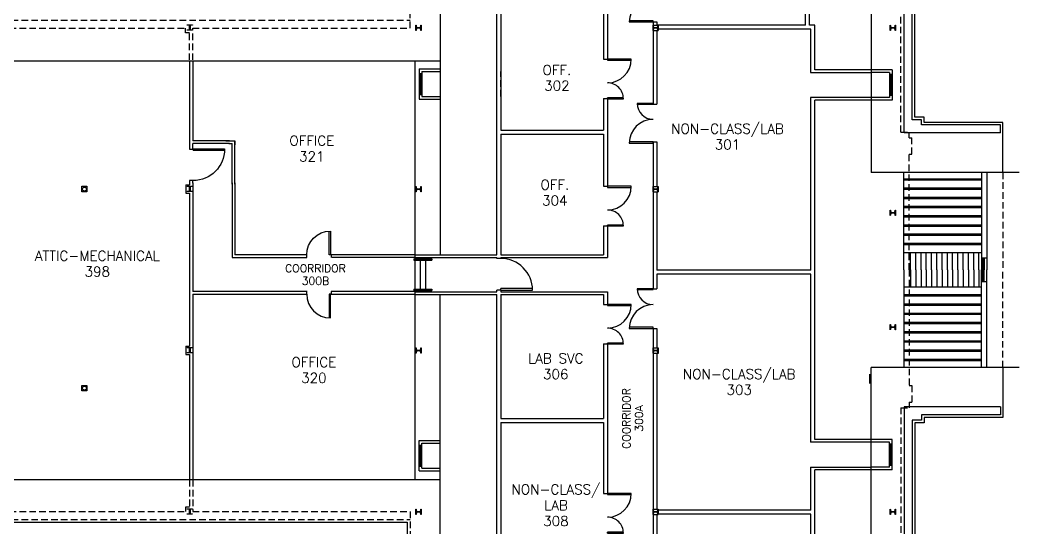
# Model space of a CAD drawing. Extents: x 481 to 2814, y 75 to 2641.
# Drawn here: x 1297 to 2814, y 966 to 1737 of the extents above; entities that cross this region are included whole.
import ezdxf
from ezdxf.enums import TextEntityAlignment as Align

# ---------------------------------------------------------------- set-up
doc = ezdxf.new("R2010")
doc.units = 0
doc.header["$LTSCALE"] = 40
doc.header["$MEASUREMENT"] = 0
doc.linetypes.add('HIDDEN', pattern=[0.375, 0.25, -0.125])
doc.layers.get('0').update_dxf_attribs({"linetype": 'CONTINUOUS'})
for name, color, linetype in [('A-AREA-IDEN', 3, 'CONTINUOUS'), ('A-DOOR', 7, 'CONTINUOUS'), ('A-FLOR-STRS', 7, 'CONTINUOUS'), ('A-GLAZ', 2, 'CONTINUOUS'), ('A-ROOF', 4, 'CONTINUOUS'), ('A-STRS-RAIL', 7, 'CONTINUOUS'), ('A-WALL', 2, 'CONTINUOUS'), ('S-COLS', 3, 'CONTINUOUS')]:
    doc.layers.add(name, color=color, linetype=linetype)
doc.styles.add('SIMPLEX', font='simplex', dxfattribs={"height": 23})

# ---------------------------------------------------------------- blocks, each defined once
blk = doc.blocks.new('AD03A', base_point=(6.133, 5.024))
for p, q in [((6.133, 6.024), (6.133, 5.024)), ((6.182, 5.024), (6.182, 6.022)), ((6.133, 5.024), (6.182, 5.024))]:
    blk.add_line(p, q)
blk.add_arc((6.133, 5.024), 1, 0, 90)
blk = doc.blocks.new('Q')
at = {"layer": 'A-STRS-RAIL', "style": 'SIMPLEX'}
for tag, p in [('ROOM', (2, 4)), ('NUMBER', (2, -15.1))]:
    blk.add_attdef(tag, text='', height=12, dxfattribs=at).set_placement(p, align=Align.CENTER)
blk = doc.blocks.new('AD05A', base_point=(203.035, 424.492))
for p, q in [((203.035, 424.492), (203.084, 424.492)), ((203.035, 424.492), (203.035, 423.492)), ((203.084, 423.493), (203.084, 424.492))]:
    blk.add_line(p, q)
blk.add_arc((203.035, 424.492), 1, 270, 0)
blk = doc.blocks.new('5DOOR')
at = {"layer": 'A-DOOR', "xscale": 36, "yscale": 36, "zscale": 0.01}
blk.add_blockref('AD03A', (0, 0), dxfattribs=at)
at = {"layer": 'A-DOOR', "xscale": 24, "yscale": 24, "zscale": 0.01, "rotation": 180}
blk.add_blockref('AD05A', (60.1, 0), dxfattribs=at)

msp = doc.modelspace()

# ---------------------------------------------------------------- linework, layer by layer
at = {"layer": 'A-DOOR'}
for p, q in [((1732, 1377), (1732, 1381)), ((1769, 1381), (1769, 1377))]:
    msp.add_line(p, q, dxfattribs=at)
at = {"layer": 'A-FLOR-STRS', "color": 7, "linetype": 'CONTINUOUS'}
for p, q in [((1894.7, 1375), (1894.7, 1373)), ((1894.7, 1375), (1922.1, 1375)), ((1894.7, 1373), (1922.1, 1373)), ((1904.3, 1377), (1904.3, 1324.6)), ((1912.3, 1377), (1912.3, 1324.6)), ((1922.1, 1375), (1922.1, 1373)), ((1894.7, 1328.6), (1894.7, 1326.6)), ((1894.7, 1328.6), (1922.1, 1328.6)), ((1894.7, 1326.6), (1922.1, 1326.6)), ((1922.1, 1328.6), (1922.1, 1326.6))]:
    msp.add_line(p, q, dxfattribs=at)
at = {"layer": 'A-GLAZ'}
for p, q in [((1902.7, 1656.2), (1902.7, 1624.2)), ((1904.7, 1654.2), (1904.7, 1626.2)), ((1906.7, 1656.2), (1906.7, 1624.2)), ((2617, 1654.7), (2617, 1622.7)), ((2621, 1654.7), (2621, 1622.7)), ((2619, 1652.7), (2619, 1624.7)), ((2756.9, 1376), (2756.9, 1358)), ((2758.9, 1374), (2758.9, 1358)), ((2760.9, 1376), (2760.9, 1358)), ((2764.9, 1376), (2764.9, 1358)), ((2756.9, 1340), (2756.9, 1358)), ((2758.9, 1342), (2758.9, 1358)), ((2760.9, 1340), (2760.9, 1358)), ((2764.9, 1340), (2764.9, 1358)), ((2617, 1061.2), (2617, 1093.2)), ((2621, 1061.2), (2621, 1093.2)), ((1902.7, 1059.7), (1902.7, 1091.7)), ((1904.7, 1061.7), (1904.7, 1089.7)), ((1906.7, 1059.7), (1906.7, 1091.7)), ((2619, 1063.2), (2619, 1091.2))]:
    msp.add_line(p, q, dxfattribs=at)
at = {"layer": 'A-GLAZ', "color": 2, "linetype": 'CONTINUOUS'}
for p, q in [((1902.7, 1654.2), (1906.7, 1654.2)), ((2621, 1652.7), (2617, 1652.7)), ((1902.7, 1626.2), (1906.7, 1626.2)), ((2621, 1624.7), (2617, 1624.7)), ((2760.9, 1374), (2756.9, 1374)), ((2760.9, 1342), (2756.9, 1342)), ((1902.7, 1089.7), (1906.7, 1089.7)), ((2621, 1091.2), (2617, 1091.2)), ((2621, 1063.2), (2617, 1063.2)), ((1902.7, 1061.7), (1906.7, 1061.7))]:
    msp.add_line(p, q, dxfattribs=at)
at = {"layer": 'A-ROOF', "color": 4}
for p, q in [((2756.9, 1496), (2638.9, 1496)), ((2756.9, 1494), (2638.9, 1494)), ((2756.9, 1482), (2638.9, 1482)), ((2756.9, 1480), (2638.9, 1480)), ((2756.9, 1468), (2638.9, 1468)), ((2756.9, 1466), (2638.9, 1466)), ((2756.9, 1454), (2638.9, 1454)), ((2756.9, 1452), (2638.9, 1452)), ((2756.9, 1440), (2638.9, 1440)), ((2756.9, 1438), (2638.9, 1438)), ((2756.9, 1426), (2638.9, 1426)), ((2756.9, 1424), (2638.9, 1424)), ((2756.9, 1412), (2638.9, 1412)), ((2756.9, 1410), (2638.9, 1410)), ((2756.9, 1398), (2638.9, 1398)), ((2756.9, 1396), (2638.9, 1396)), ((2756.9, 1320), (2638.9, 1320)), ((2756.9, 1318), (2638.9, 1318)), ((2756.9, 1306), (2638.9, 1306)), ((2756.9, 1304), (2638.9, 1304)), ((2756.9, 1292), (2638.9, 1292)), ((2756.9, 1290), (2638.9, 1290)), ((2756.9, 1278), (2638.9, 1278)), ((2756.9, 1276), (2638.9, 1276)), ((2756.9, 1264), (2638.9, 1264)), ((2756.9, 1262), (2638.9, 1262)), ((2756.9, 1250), (2638.9, 1250)), ((2756.9, 1248), (2638.9, 1248)), ((2756.9, 1236), (2638.9, 1236)), ((2756.9, 1234), (2638.9, 1234)), ((2756.9, 1222), (2638.9, 1222)), ((2756.9, 1220), (2638.9, 1220))]:
    msp.add_line(p, q, dxfattribs=at)
at = {"layer": 'A-ROOF', "color": 4, "linetype": 'CONTINUOUS'}
for p, q in [((2648.9, 1358), (2648.9, 1384)), ((2656.9, 1358), (2656.9, 1384)), ((2664.9, 1358), (2664.9, 1384)), ((2672.9, 1358), (2672.9, 1384)), ((2680.9, 1358), (2680.9, 1384)), ((2688.9, 1358), (2688.9, 1384)), ((2696.9, 1358), (2696.9, 1384)), ((2704.9, 1358), (2704.9, 1384)), ((2712.9, 1358), (2712.9, 1384)), ((2720.9, 1358), (2720.9, 1384)), ((2728.9, 1358), (2728.9, 1384)), ((2736.9, 1358), (2736.9, 1384)), ((2744.9, 1358), (2744.9, 1384)), ((2752.9, 1358), (2752.9, 1384)), ((2648.9, 1358), (2648.9, 1332)), ((2656.9, 1358), (2656.9, 1332)), ((2664.9, 1358), (2664.9, 1332)), ((2672.9, 1358), (2672.9, 1332)), ((2680.9, 1358), (2680.9, 1332)), ((2688.9, 1358), (2688.9, 1332)), ((2696.9, 1358), (2696.9, 1332)), ((2704.9, 1358), (2704.9, 1332)), ((2712.9, 1358), (2712.9, 1332)), ((2720.9, 1358), (2720.9, 1332)), ((2728.9, 1358), (2728.9, 1332)), ((2736.9, 1358), (2736.9, 1332)), ((2744.9, 1358), (2744.9, 1332)), ((2752.9, 1358), (2752.9, 1332))]:
    msp.add_line(p, q, dxfattribs=at)
at = {"layer": 'A-WALL'}
for p, q in [((1934.5, 2264.2), (1934.5, 1381)), ((2589.3, 2264.2), (2589.3, 1506)), ((2639.4, 1566), (2639.4, 2204.2)), ((2651.4, 1586), (2651.4, 2182.2)), ((2655.4, 1590), (2655.4, 2178.2)), ((2495.4, 1729.5), (2495.4, 2020.1)), ((2489.4, 1729.5), (2489.4, 2014.1)), ((2020.9, 1381), (2020.9, 1886.2)), ((2026.9, 1763.5), (2026.9, 1570)), ((2182.9, 1763.5), (2182.9, 1678)), ((2188.9, 1769.5), (2188.9, 1678)), ((2257.9, 1734.5), (2257.9, 1609.5)), ((2257.9, 1734.5), (2263.9, 1734.5)), ((2263.9, 1734.5), (2263.9, 1729.5)), ((2489.4, 1729.5), (2263.9, 1729.5)), ((2503.4, 1729.5), (2495.4, 1729.5)), ((2503.4, 1661.7), (2503.4, 1729.5)), ((2263.9, 1721.5), (2263.9, 1609.5)), ((2497.4, 1723.5), (2265.9, 1723.5)), ((2497.4, 1657.7), (2497.4, 1723.5)), ((1253.3, 1675.4), (1934.5, 1675.4)), ((1554, 1675.5), (1554, 1552)), ((1559, 1675.5), (1559, 1554)), ((1902.7, 1663.2), (1902.7, 1656.2)), ((1906.7, 1659.2), (1906.7, 1656.2)), ((2617, 1657.7), (2617, 1654.7)), ((2621, 1661.7), (2621, 1654.7)), ((1902.7, 1624.2), (1902.7, 1617.2)), ((1906.7, 1624.2), (1906.7, 1621.2)), ((2182.9, 1618), (2182.9, 1570)), ((2188.9, 1618), (2188.9, 1485)), ((2257.9, 1609.5), (2263.9, 1609.5)), ((2497.4, 1357.5), (2497.4, 1619.7)), ((2503.4, 1100.2), (2503.4, 1615.7)), ((2617, 1622.7), (2617, 1619.7)), ((2621, 1622.7), (2621, 1615.7)), ((2665.4, 1578), (2665.4, 1586)), ((2669.4, 1582), (2669.4, 1590)), ((2026.9, 1564), (2026.9, 1381)), ((2182.9, 1564), (2182.9, 1485)), ((1554, 1552), (1554, 1541.5)), ((1615, 1554), (1559, 1554)), ((1615, 1550), (1559, 1550)), ((1559, 1546), (1559, 1550)), ((1559, 1541.5), (1559, 1547.5)), ((1609, 1554), (1623, 1554)), ((1614, 1550), (1619, 1550)), ((1617.2, 1554), (1619, 1554)), ((1619, 1488), (1619, 1550)), ((1619, 1546), (1619, 1550)), ((1623, 1552), (1623, 1554)), ((1623, 1554), (1623, 1548)), ((1623, 1488), (1623, 1552)), ((2257.9, 1552.3), (2257.9, 1484.5)), ((2257.9, 1552.3), (2263.9, 1552.3)), ((2263.9, 1552.3), (2263.9, 1484.5)), ((1554, 1541.5), (1559, 1541.5)), ((1554, 1541.5), (1559, 1541.5)), ((2756.9, 1506), (2756.9, 1376)), ((2764.9, 1506), (2764.9, 1376)), ((1548.7, 1487.2), (1548.7, 1474.6)), ((1548.7, 1487.2), (1553.9, 1487.2)), ((1553.9, 1490), (1553.9, 1487.2)), ((1554, 1493.5), (1554, 1487)), ((1559, 1493.5), (1554, 1493.5)), ((1559, 1489.5), (1559, 1493.5)), ((1559, 1490), (1559, 1325)), ((1619, 1490), (1619, 1377)), ((1619, 1490), (1619, 1381)), ((1623, 1490), (1623, 1381)), ((1390.8, 1476.7), (1390.8, 1484.9)), ((1390.8, 1484.9), (1398.1, 1484.9)), ((1398.1, 1476.7), (1390.8, 1476.7)), ((1398.1, 1484.9), (1398.1, 1476.7)), ((1548.7, 1474.6), (1553.9, 1474.6)), ((1553.9, 1474.6), (1553.9, 1242.2)), ((2257.9, 1476.5), (2257.9, 1329.3)), ((2263.9, 1476.5), (2263.9, 1357.5)), ((2182.9, 1425), (2182.9, 1381)), ((2188.9, 1425), (2188.9, 1377)), ((1732, 1381), (1623, 1381)), ((1896, 1381), (1769, 1381)), ((2756.9, 1384), (2638.9, 1384)), ((1619, 1377), (1623, 1377)), ((1623, 1377), (1732, 1377)), ((1896, 1377), (1770, 1377)), ((2020.9, 1375.4), (2020.9, 1377)), ((2026.9, 1375.4), (2020.9, 1375.4)), ((2026.9, 1377), (2026.9, 1375.4)), ((2764.9, 1376), (2756.9, 1376)), ((2497.4, 1357.5), (2263.9, 1357.5)), ((2497.4, 1351.5), (2263.9, 1351.5)), ((2263.9, 1351.5), (2263.9, 1329.3)), ((2497.4, 1096.2), (2497.4, 1351.5)), ((2756.9, 1209.9), (2756.9, 1340)), ((2764.9, 1340), (2756.9, 1340)), ((2764.9, 1209.9), (2764.9, 1340)), ((1731, 1325), (1559, 1325)), ((1559, 1321), (1732, 1321)), ((1559, 1321), (1559, 1039.5)), ((1732, 1321), (1732, 1326.2)), ((1896, 1325), (1769, 1325)), ((1769, 1325), (1769, 1321)), ((1769, 1321), (1896, 1321)), ((1934.5, 448.9), (1934.5, 1320.6)), ((2020.9, 1324.6), (2020.9, 1327.4)), ((2026.9, 1327.4), (2020.9, 1327.4)), ((2020.9, 829.7), (2020.9, 1320.6)), ((2026.9, 1327.4), (2026.9, 1324.6)), ((2026.9, 1320.6), (2026.9, 1132.5)), ((2182.9, 1320.6), (2182.9, 1305.6)), ((2188.9, 1324.6), (2188.9, 1305.6)), ((2257.9, 1329.3), (2263.9, 1329.3)), ((2756.9, 1332), (2638.9, 1332)), ((2257.9, 1269.2), (2257.9, 717.1)), ((2257.9, 1269.2), (2263.9, 1269.2)), ((2263.9, 1269.2), (2263.9, 1239.5)), ((2182.9, 1245.6), (2182.9, 1132.5)), ((2188.9, 1245.6), (2188.9, 1018.5)), ((1548.7, 1242.2), (1548.7, 1229.6)), ((1548.7, 1242.2), (1553.9, 1242.2)), ((1548.7, 1229.6), (1553.9, 1229.6)), ((1553.9, 1229.6), (1553.9, 1039.1)), ((2263.9, 1231.5), (2263.9, 994.5)), ((2587.4, 1185.7), (2587.4, 1199.7)), ((2589.3, 448.9), (2589.3, 1209.9)), ((1390.8, 1174.4), (1390.8, 1182.6)), ((1390.8, 1182.6), (1398.1, 1182.6)), ((1398.1, 1174.4), (1390.8, 1174.4)), ((1398.1, 1182.6), (1398.1, 1174.4)), ((2639.4, 1149.9), (2639.4, 511.7)), ((2665.4, 1137.9), (2665.4, 1129.9)), ((2026.9, 1132.5), (2182.9, 1132.5)), ((2026.9, 1126.5), (2026.9, 922.5)), ((2026.9, 1126.5), (2182.9, 1126.5)), ((2182.9, 1126.5), (2182.9, 1018.5)), ((2651.4, 1129.9), (2651.4, 533.7)), ((2655.4, 1125.9), (2655.4, 537.7)), ((2669.4, 1133.9), (2669.4, 1125.9)), ((1902.7, 1091.7), (1902.7, 1098.7)), ((1906.7, 1091.7), (1906.7, 1094.7)), ((2617, 1093.2), (2617, 1096.2)), ((2621, 1093.2), (2621, 1100.2)), ((1902.7, 1052.7), (1902.7, 1059.7)), ((1906.7, 1056.7), (1906.7, 1059.7)), ((2497.4, 993.1), (2497.4, 1058.2)), ((2503.4, 855.2), (2503.4, 1054.2)), ((2617, 1058.2), (2617, 1061.2)), ((2621, 1054.2), (2621, 1061.2)), ((1934.5, 1039.1), (1253.3, 1039.1)), ((2182.9, 1018.5), (2188.9, 1018.5)), ((2263.9, 986.5), (2263.9, 749.5)), ((2497.4, 851.2), (2497.4, 987.1)), ((1884.4, 975), (1884.4, 511.7))]:
    msp.add_line(p, q, dxfattribs=at)
at = {"layer": 'A-WALL', "linetype": 'HIDDEN'}
for p, q in [((1889.4, 1725), (1889.4, 2200.2)), ((2634.4, 1567.2), (2634.4, 2200.2)), ((1193.9, 1737), (1889.4, 1737)), ((1205.9, 1725), (1548.1, 1725)), ((1548.1, 1718.1), (1548.1, 1725)), ((1553.9, 1718.1), (1548.1, 1718.1)), ((1553.9, 1676.8), (1553.9, 1718.1)), ((1558.9, 1725), (1889.4, 1725)), ((1558.9, 1676.8), (1558.9, 1725)), ((2026.7, 1621.2), (2026.7, 1659.2)), ((2634.4, 1567.2), (2646.9, 1567.2)), ((2646.9, 1558.7), (2646.9, 1567.2)), ((2646.9, 1558.7), (2650.9, 1558.7)), ((2650.9, 1533.7), (2650.9, 1558.7)), ((2646.9, 1358), (2646.9, 1533.7)), ((2646.9, 1533.7), (2650.9, 1533.7)), ((2788.9, 1506), (2788.9, 1358)), ((2646.9, 1358), (2646.9, 1182.2)), ((2788.9, 1209.9), (2788.9, 1358)), ((2646.9, 1182.2), (2650.9, 1182.2)), ((2650.9, 1182.2), (2650.9, 1157.2)), ((2646.9, 1157.2), (2646.9, 1148.7)), ((2646.9, 1157.2), (2650.9, 1157.2)), ((2634.4, 1148.7), (2646.9, 1148.7)), ((2634.4, 1148.7), (2634.4, 515.7)), ((2026.7, 1094.7), (2026.7, 1056.7)), ((1553.9, 1039.1), (1553.9, 997.9)), ((1558.9, 1039.1), (1558.9, 991)), ((1205.9, 991), (1548.1, 991)), ((1548.1, 997.9), (1548.1, 991)), ((1553.9, 997.9), (1548.1, 997.9)), ((1558.9, 991), (1889.4, 991)), ((1889.4, 991), (1889.4, 515.7)), ((1193.9, 979), (1889.4, 979))]:
    msp.add_line(p, q, dxfattribs=at)
at = {"layer": 'A-WALL', "linetype": 'CONTINUOUS'}
for p, q in [((1896.3, 1675.4), (1896.3, 1039.1)), ((2182.9, 1678), (2188.9, 1678)), ((1902.7, 1663.2), (1934.5, 1663.2)), ((1902.7, 1656.2), (1906.7, 1656.2)), ((1906.7, 1659.2), (1934.5, 1659.2)), ((2497, 1657.7), (2589.3, 1657.7)), ((2621, 1661.7), (2503.4, 1661.7)), ((2617, 1657.7), (2589.3, 1657.7)), ((2621, 1654.7), (2617, 1654.7)), ((1902.7, 1624.2), (1906.7, 1624.2)), ((1902.7, 1617.2), (1934.5, 1617.2)), ((1906.7, 1621.2), (1934.5, 1621.2)), ((2182.9, 1618), (2188.9, 1618)), ((2589.3, 1619.7), (2497, 1619.7)), ((2621, 1615.7), (2503.4, 1615.7)), ((2617, 1619.7), (2589.3, 1619.7)), ((2621, 1622.7), (2617, 1622.7)), ((2665.4, 1586), (2651.4, 1586)), ((2669.4, 1590), (2655.4, 1590)), ((2785.7, 1578), (2665.4, 1578)), ((2788.9, 1582), (2669.4, 1582)), ((2785.7, 1566), (2785.7, 1578)), ((2788.9, 1506), (2788.9, 1582)), ((2026.9, 1570), (2182.9, 1570)), ((2026.9, 1564), (2182.9, 1564)), ((2785.7, 1566), (2639.4, 1566)), ((2813.7, 1506), (2589.3, 1506)), ((2638.9, 1358), (2638.9, 1506)), ((2182.9, 1485), (2188.9, 1485)), ((2182.9, 1425), (2188.9, 1425)), ((1896.3, 1381), (2020.9, 1381)), ((2026.9, 1381), (2182.9, 1381)), ((1896.3, 1377), (2020.9, 1377)), ((2026.9, 1377), (2188.9, 1377)), ((2638.9, 1358), (2638.9, 1209.9)), ((1896.3, 1324.6), (2020.9, 1324.6)), ((1896.3, 1320.6), (2020.9, 1320.6)), ((2026.9, 1324.6), (2188.9, 1324.6)), ((2026.9, 1320.6), (2182.9, 1320.6)), ((2182.9, 1305.6), (2188.9, 1305.6)), ((2182.9, 1245.6), (2188.9, 1245.6)), ((2813.7, 1209.9), (2589.3, 1209.9)), ((2788.9, 1209.9), (2788.9, 1133.9)), ((2785.7, 1149.9), (2639.4, 1149.9)), ((2785.7, 1137.9), (2665.4, 1137.9)), ((2785.7, 1149.9), (2785.7, 1137.9)), ((2665.4, 1129.9), (2651.4, 1129.9)), ((2669.4, 1125.9), (2655.4, 1125.9)), ((2788.9, 1133.9), (2669.4, 1133.9)), ((1902.7, 1098.7), (1934.5, 1098.7)), ((1906.7, 1094.7), (1934.5, 1094.7)), ((2589.3, 1096.2), (2497, 1096.2)), ((2621, 1100.2), (2503.4, 1100.2)), ((2617, 1096.2), (2515.4, 1096.2)), ((2621, 1093.2), (2617, 1093.2)), ((1902.7, 1091.7), (1906.7, 1091.7)), ((1902.7, 1059.7), (1906.7, 1059.7)), ((1902.7, 1052.7), (1934.5, 1052.7)), ((1906.7, 1056.7), (1934.5, 1056.7)), ((2497, 1058.2), (2589.3, 1058.2)), ((2621, 1054.2), (2503.4, 1054.2)), ((2617, 1058.2), (2589.3, 1058.2)), ((2621, 1061.2), (2617, 1061.2)), ((2497.4, 993.1), (2265.9, 993.1)), ((2497.4, 987.1), (2265.9, 987.1)), ((1189.9, 975), (1884.4, 975))]:
    msp.add_line(p, q, dxfattribs=at)
at = {"layer": 'S-COLS'}
for p, q in [((2257.9, 1729.5), (2265.9, 1729.5)), ((2257.9, 1721.5), (2265.9, 1721.5)), ((2257.9, 1484.5), (2265.9, 1484.5)), ((2257.9, 1476.5), (2265.9, 1476.5)), ((2257.9, 1239.5), (2265.9, 1239.5)), ((2257.9, 1231.5), (2266, 1231.5)), ((2257.9, 994.5), (2265.9, 994.5)), ((2257.9, 986.5), (2265.9, 986.5))]:
    msp.add_line(p, q, dxfattribs=at)
at = {"layer": 'S-COLS', "color": 3}
for points in [[(1550.4, 1722), (1550.4, 1722.2, -0.366629), (1550.6, 1722.4), (1553.7, 1722.9, 0.366629), (1553.9, 1723.1), (1553.9, 1728.8, 0.366629), (1553.7, 1729), (1550.6, 1729.5, -0.366629), (1550.4, 1729.7), (1550.4, 1730), (1558.4, 1730), (1558.4, 1729.7, -0.366629), (1558.2, 1729.5), (1555.1, 1729, 0.366629), (1554.9, 1728.8), (1554.9, 1723.1, 0.366629), (1555.1, 1722.9), (1558.2, 1722.4, -0.366629), (1558.4, 1722.2), (1558.4, 1722)], [(1897.9, 1729.5), (1898.1, 1729.5, -0.366629), (1898.3, 1729.3), (1898.9, 1726.1, 0.366629), (1899.1, 1726), (1904.7, 1726, 0.366629), (1904.9, 1726.1), (1905.4, 1729.3, -0.366629), (1905.7, 1729.5), (1905.9, 1729.5), (1905.9, 1721.5), (1905.7, 1721.5, -0.366629), (1905.4, 1721.6), (1904.9, 1724.8, 0.366629), (1904.7, 1725), (1899.1, 1725, 0.366629), (1898.9, 1724.8), (1898.3, 1721.6, -0.366629), (1898.1, 1721.5), (1897.9, 1721.5)], [(2257.9, 1729.5), (2258.1, 1729.5, -0.366629), (2258.3, 1729.3), (2258.9, 1726.1, 0.366629), (2259.1, 1726), (2264.7, 1726, 0.366629), (2264.9, 1726.1), (2265.4, 1729.3, -0.366629), (2265.7, 1729.5), (2265.9, 1729.5), (2265.9, 1721.5), (2265.7, 1721.5, -0.366629), (2265.4, 1721.6), (2264.9, 1724.8, 0.366629), (2264.7, 1725), (2259.1, 1725, 0.366629), (2258.9, 1724.8), (2258.3, 1721.6, -0.366629), (2258.1, 1721.5), (2257.9, 1721.5)], [(2617.9, 1729.5), (2618.1, 1729.5, -0.366629), (2618.3, 1729.3), (2618.9, 1726.1, 0.366629), (2619.1, 1726), (2624.7, 1726, 0.366629), (2624.9, 1726.1), (2625.4, 1729.3, -0.366629), (2625.7, 1729.5), (2625.9, 1729.5), (2625.9, 1721.5), (2625.7, 1721.5, -0.366629), (2625.4, 1721.6), (2624.9, 1724.8, 0.366629), (2624.7, 1725), (2619.1, 1725, 0.366629), (2618.9, 1724.8), (2618.3, 1721.6, -0.366629), (2618.1, 1721.5), (2617.9, 1721.5)], [(1550.4, 1477), (1550.4, 1477.2, -0.366629), (1550.6, 1477.4), (1553.7, 1477.9, 0.366629), (1553.9, 1478.1), (1553.9, 1483.8, 0.366629), (1553.7, 1484), (1550.6, 1484.5, -0.366629), (1550.4, 1484.7), (1550.4, 1485), (1558.4, 1485), (1558.4, 1484.7, -0.366629), (1558.2, 1484.5), (1555.1, 1484, 0.366629), (1554.9, 1483.8), (1554.9, 1478.1, 0.366629), (1555.1, 1477.9), (1558.2, 1477.4, -0.366629), (1558.4, 1477.2), (1558.4, 1477)], [(1897.9, 1484.5), (1898.1, 1484.5, -0.366629), (1898.3, 1484.3), (1898.9, 1481.1, 0.366629), (1899.1, 1481), (1904.7, 1481, 0.366629), (1904.9, 1481.1), (1905.4, 1484.3, -0.366629), (1905.7, 1484.5), (1905.9, 1484.5), (1905.9, 1476.5), (1905.7, 1476.5, -0.366629), (1905.4, 1476.6), (1904.9, 1479.8, 0.366629), (1904.7, 1480), (1899.1, 1480, 0.366629), (1898.9, 1479.8), (1898.3, 1476.6, -0.366629), (1898.1, 1476.5), (1897.9, 1476.5)], [(2257.9, 1484.5), (2258.1, 1484.5, -0.366629), (2258.3, 1484.3), (2258.9, 1481.1, 0.366629), (2259.1, 1481), (2264.7, 1481, 0.366629), (2264.9, 1481.1), (2265.4, 1484.3, -0.366629), (2265.7, 1484.5), (2265.9, 1484.5), (2265.9, 1476.5), (2265.7, 1476.5, -0.366629), (2265.4, 1476.6), (2264.9, 1479.8, 0.366629), (2264.7, 1480), (2259.1, 1480, 0.366629), (2258.9, 1479.8), (2258.3, 1476.6, -0.366629), (2258.1, 1476.5), (2257.9, 1476.5)], [(2617.9, 1448.7), (2618.1, 1448.7, -0.366629), (2618.3, 1448.5), (2618.9, 1445.4, 0.366629), (2619.1, 1445.2), (2624.7, 1445.2, 0.366629), (2624.9, 1445.4), (2625.4, 1448.5, -0.366629), (2625.7, 1448.7), (2625.9, 1448.7), (2625.9, 1440.7), (2625.7, 1440.7, -0.366629), (2625.4, 1440.9), (2624.9, 1444, 0.366629), (2624.7, 1444.2), (2619.1, 1444.2, 0.366629), (2618.9, 1444), (2618.3, 1440.9, -0.366629), (2618.1, 1440.7), (2617.9, 1440.7)], [(2617.9, 1275.2), (2618.1, 1275.2, -0.366629), (2618.3, 1275), (2618.9, 1271.9, 0.366629), (2619.1, 1271.7), (2624.7, 1271.7, 0.366629), (2624.9, 1271.9), (2625.4, 1275, -0.366629), (2625.7, 1275.2), (2625.9, 1275.2), (2625.9, 1267.2), (2625.7, 1267.2, -0.366629), (2625.4, 1267.4), (2624.9, 1270.5, 0.366629), (2624.7, 1270.7), (2619.1, 1270.7, 0.366629), (2618.9, 1270.5), (2618.3, 1267.4, -0.366629), (2618.1, 1267.2), (2617.9, 1267.2)], [(1550.4, 1232), (1550.4, 1232.2, -0.366629), (1550.6, 1232.4), (1553.7, 1232.9, 0.366629), (1553.9, 1233.1), (1553.9, 1238.8, 0.366629), (1553.7, 1239), (1550.6, 1239.5, -0.366629), (1550.4, 1239.7), (1550.4, 1240), (1558.4, 1240), (1558.4, 1239.7, -0.366629), (1558.2, 1239.5), (1555.1, 1239, 0.366629), (1554.9, 1238.8), (1554.9, 1233.1, 0.366629), (1555.1, 1232.9), (1558.2, 1232.4, -0.366629), (1558.4, 1232.2), (1558.4, 1232)], [(1550.4, 1232), (1550.4, 1232.2, -0.366629), (1550.6, 1232.4), (1553.7, 1232.9, 0.366629), (1553.9, 1233.1), (1553.9, 1238.8, 0.366629), (1553.7, 1239), (1550.6, 1239.5, -0.366629), (1550.4, 1239.7), (1550.4, 1240), (1558.4, 1240), (1558.4, 1239.7, -0.366629), (1558.2, 1239.5), (1555.1, 1239, 0.366629), (1554.9, 1238.8), (1554.9, 1233.1, 0.366629), (1555.1, 1232.9), (1558.2, 1232.4, -0.366629), (1558.4, 1232.2), (1558.4, 1232)], [(1897.9, 1239.5), (1898.1, 1239.5, -0.366629), (1898.3, 1239.3), (1898.9, 1236.1, 0.366629), (1899.1, 1236), (1904.7, 1236, 0.366629), (1904.9, 1236.1), (1905.4, 1239.3, -0.366629), (1905.7, 1239.5), (1905.9, 1239.5), (1905.9, 1231.5), (1905.7, 1231.5, -0.366629), (1905.4, 1231.6), (1904.9, 1234.8, 0.366629), (1904.7, 1235), (1899.1, 1235, 0.366629), (1898.9, 1234.8), (1898.3, 1231.6, -0.366629), (1898.1, 1231.5), (1897.9, 1231.5)], [(2257.9, 1239.5), (2258.1, 1239.5, -0.366629), (2258.3, 1239.3), (2258.9, 1236.1, 0.366629), (2259.1, 1236), (2264.7, 1236, 0.366629), (2264.9, 1236.1), (2265.4, 1239.3, -0.366629), (2265.7, 1239.5), (2265.9, 1239.5), (2265.9, 1231.5), (2265.7, 1231.5, -0.366629), (2265.4, 1231.6), (2264.9, 1234.8, 0.366629), (2264.7, 1235), (2259.1, 1235, 0.366629), (2258.9, 1234.8), (2258.3, 1231.6, -0.366629), (2258.1, 1231.5), (2257.9, 1231.5)], [(1550.4, 987), (1550.4, 987.2, -0.366629), (1550.6, 987.4), (1553.7, 987.9, 0.366629), (1553.9, 988.1), (1553.9, 993.8, 0.366629), (1553.7, 994), (1550.6, 994.5, -0.366629), (1550.4, 994.7), (1550.4, 995), (1558.4, 995), (1558.4, 994.7, -0.366629), (1558.2, 994.5), (1555.1, 994, 0.366629), (1554.9, 993.8), (1554.9, 988.1, 0.366629), (1555.1, 987.9), (1558.2, 987.4, -0.366629), (1558.4, 987.2), (1558.4, 987)], [(1897.9, 994.5), (1898.1, 994.5, -0.366629), (1898.3, 994.3), (1898.9, 991.1, 0.366629), (1899.1, 991), (1904.7, 991, 0.366629), (1904.9, 991.1), (1905.4, 994.3, -0.366629), (1905.7, 994.5), (1905.9, 994.5), (1905.9, 986.5), (1905.7, 986.5, -0.366629), (1905.4, 986.6), (1904.9, 989.8, 0.366629), (1904.7, 990), (1899.1, 990, 0.366629), (1898.9, 989.8), (1898.3, 986.6, -0.366629), (1898.1, 986.5), (1897.9, 986.5)], [(2257.9, 994.5), (2258.1, 994.5, -0.366629), (2258.3, 994.3), (2258.9, 991.1, 0.366629), (2259.1, 991), (2264.7, 991, 0.366629), (2264.9, 991.1), (2265.4, 994.3, -0.366629), (2265.7, 994.5), (2265.9, 994.5), (2265.9, 986.5), (2265.7, 986.5, -0.366629), (2265.4, 986.6), (2264.9, 989.8, 0.366629), (2264.7, 990), (2259.1, 990, 0.366629), (2258.9, 989.8), (2258.3, 986.6, -0.366629), (2258.1, 986.5), (2257.9, 986.5)], [(2617.9, 994.5), (2618.1, 994.5, -0.366629), (2618.3, 994.3), (2618.9, 991.1, 0.366629), (2619.1, 991), (2624.7, 991, 0.366629), (2624.9, 991.1), (2625.4, 994.3, -0.366629), (2625.7, 994.5), (2625.9, 994.5), (2625.9, 986.5), (2625.7, 986.5, -0.366629), (2625.4, 986.6), (2624.9, 989.8, 0.366629), (2624.7, 990), (2619.1, 990, 0.366629), (2618.9, 989.8), (2618.3, 986.6, -0.366629), (2618.1, 986.5), (2617.9, 986.5)]]:
    msp.add_lwpolyline(points, format="xyb", close=True, dxfattribs=at)
at = {"layer": 'S-COLS'}
for centre in [(1394.6, 1480.7), (1394.6, 1178.5)]:
    msp.add_circle(centre, 3, dxfattribs=at)

# ---------------------------------------------------------------- block references
at = {"layer": 'A-AREA-IDEN', "xscale": 1.25, "yscale": 1.25, "zscale": 1.25}
for p, values in [((2109.5, 1649.1), {'ROOM': 'OFF.', 'NUMBER': '302'}), ((2368.5, 1559.8), {'ROOM': 'NON-CLASS/LAB', 'NUMBER': '301'}), ((1737.3, 1541.7), {'ROOM': 'OFFICE', 'NUMBER': '321'}), ((2106.3, 1474.7), {'ROOM': 'OFF.', 'NUMBER': '304'}), ((1411.6, 1366.8), {'ROOM': 'ATTIC-MECHANICAL', 'NUMBER': '398'}), ((2107.7, 1211), {'ROOM': 'LAB SVC', 'NUMBER': '306'}), ((1740.4, 1205.4), {'ROOM': 'OFFICE', 'NUMBER': '320'}), ((2386.3, 1187.2), {'ROOM': 'NON-CLASS/LAB', 'NUMBER': '303'}), ((2108, 988), {'ROOM': 'LAB', 'NUMBER': '308'})]:
    msp.add_blockref('Q', p, dxfattribs=at).add_auto_attribs(values)
at = {"layer": 'A-AREA-IDEN'}
msp.add_blockref('Q', (1743.3, 1350.4), dxfattribs=at).add_auto_attribs({'ROOM': 'COORRIDOR', 'NUMBER': '300B'})
at = {"layer": 'A-AREA-IDEN', "rotation": 90}
msp.add_blockref('Q', (2227.6, 1130.3), dxfattribs=at).add_auto_attribs({'ROOM': 'COORRIDOR', 'NUMBER': '300A'})
at = {"layer": 'A-AREA-IDEN'}
ref = msp.add_blockref('Q', (2108, 1036), dxfattribs=dict(at, xscale=1.25, yscale=1.25, zscale=1.25))
ref.add_attrib('NUMBER', 'NON-CLASS/', dxfattribs={"layer": 'A-STRS-RAIL', "height": 15, "style": 'SIMPLEX'}).set_placement((2110.5, 1017.1), align=Align.CENTER)
at = {"layer": 'A-DOOR', "zscale": 0.01}
for name, p, xscale, yscale, rotation in [('AD03A', (2257.9, 1734.5), 36, 36, 90), ('AD05A', (1559.4, 1541.6), -48, 48, 90.00000000000024), ('AD05A', (2026.9, 1327.4), 48, 48, 89.99999999999973), ('AD03A', (1768, 1321.1), 36, 36, 180)]:
    msp.add_blockref(name, p, dxfattribs=dict(at, xscale=xscale, yscale=yscale, rotation=rotation))
at = {"layer": 'A-DOOR', "xscale": -36, "yscale": 36, "zscale": 0.01}
msp.add_blockref('AD03A', (1768, 1380.9), dxfattribs=at)
at = {"layer": 'A-WALL'}
for p, rotation in [((2188.9, 1678), 270), ((2257.9, 1550.6), 90), ((2188.9, 1485), 270), ((2257.9, 1269.2), 90), ((2188.9, 1305.6), 270), ((2188.9, 1018.5), 270)]:
    msp.add_blockref('5DOOR', p, dxfattribs=dict(at, rotation=rotation))

doc.saveas('drawing.dxf')
